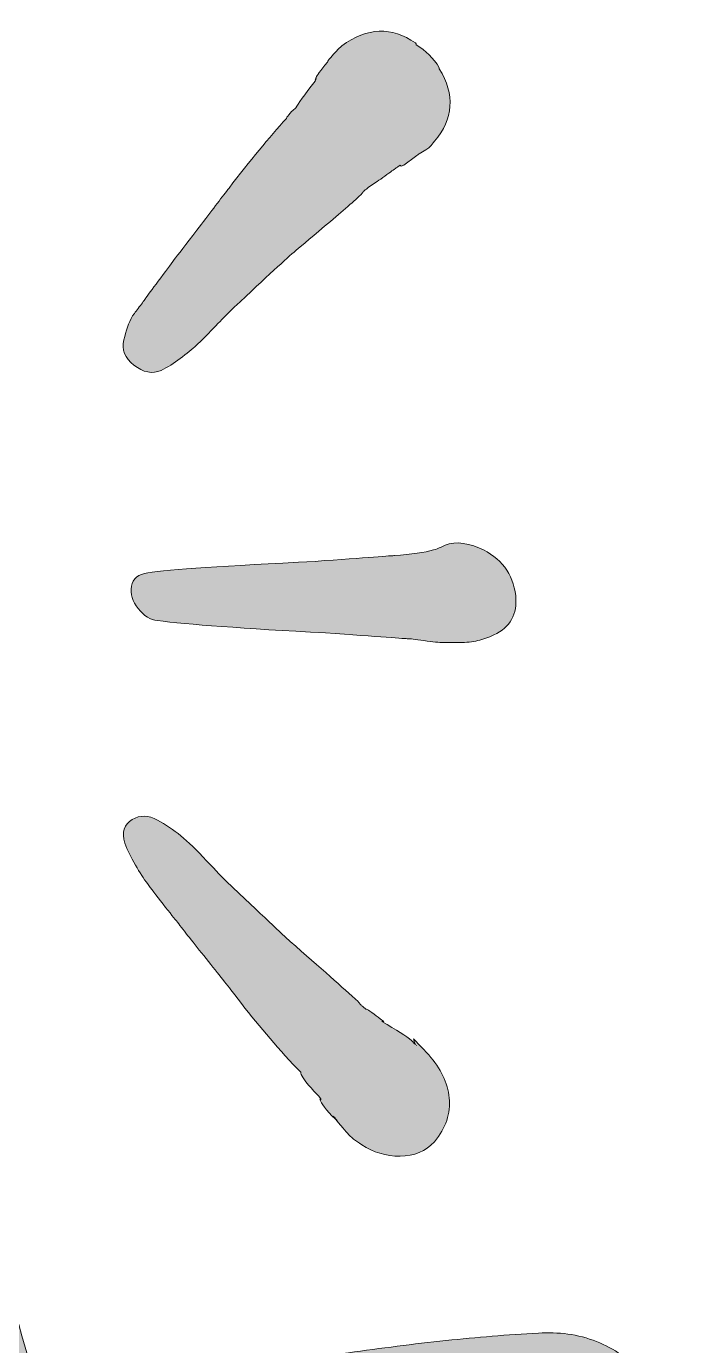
# Model space of a CAD drawing. Header units: inches. Extents: x 50 to 1030, y -910 to -170.
# Drawn here: x 842.4 to 1030.3, y -654.2 to -278.4 of the extents above; entities that cross this region are included whole.
import ezdxf

# ---------------------------------------------------------------- set-up
doc = ezdxf.new("R2010")
doc.units = ezdxf.units.IN
doc.header["$MEASUREMENT"] = 0
doc.layers.add('Layer 1', color=7, linetype='Continuous')

# ---------------------------------------------------------------- blocks, each defined once
blk = doc.blocks.new('block 3')
at = {"layer": 'Layer 1', "true_color": 0x2b568d}
h = blk.add_hatch(color=167, dxfattribs=at)
h.dxf.hatch_style = 2
edge = h.paths.add_edge_path()
edge.add_spline(control_points=[(873, -374.94), (875.63, -377.03), (878.21, -377.52), (880.75, -376.44), (882.56, -375.53), (884.38, -374.4), (886.19, -373.04), (888, -371.68), (889.55, -370.41), (890.82, -369.23), (892.08, -368.05), (893.67, -366.47), (895.58, -364.47), (897.48, -362.48), (898.88, -361.03), (899.79, -360.12), (909.4, -351.05), (915.66, -345.25), (918.56, -342.71), (919.83, -341.62), (922.73, -339.17), (927.26, -335.37), (931.79, -331.56), (935.24, -328.57), (937.6, -326.39), (937.78, -326.21), (937.96, -325.98), (938.14, -325.71), (938.32, -325.44), (938.55, -325.21), (938.82, -325.03), (939.09, -324.85), (939.32, -324.67), (939.5, -324.49), (939.68, -324.31), (940.22, -323.94), (941.13, -323.4), (941.13, -323.4), (940.59, -323.67), (940.59, -323.67), (941.49, -323.13), (942.77, -322.27), (944.4, -321.09), (946.03, -319.91), (947.12, -319.14), (947.66, -318.77), (948.21, -318.41), (948.57, -318.14), (948.75, -317.96), (948.75, -317.96), (949.02, -318.23), (949.02, -318.23), (949.02, -318.23), (949.84, -317.96), (949.84, -317.96), (949.84, -317.96), (953.1, -315.51), (953.1, -315.51), (953.65, -315.15), (954.01, -314.88), (954.19, -314.7), (954.19, -314.7), (956.09, -313.61), (956.09, -313.61), (956.82, -313.25), (957.63, -312.43), (958.54, -311.16), (963.98, -304.81), (964.43, -297.93), (959.9, -290.49), (959.9, -290.49), (959.9, -290.22), (959.9, -290.22), (958.27, -287.5), (956.09, -285.32), (953.37, -283.69), (953.37, -283.69), (953.37, -283.42), (953.37, -283.42), (953.37, -283.42), (953.1, -283.14), (953.1, -283.14), (946.39, -278.43), (939.41, -278.7), (932.16, -283.96), (931.97, -284.14), (931.61, -284.5), (931.07, -285.05), (930.53, -285.59), (929.98, -286.18), (929.44, -286.82), (928.89, -287.45), (928.53, -287.86), (928.35, -288.04), (928.17, -288.22), (928.08, -288.4), (928.08, -288.58), (926.08, -291.12), (924.99, -292.57), (924.82, -292.94), (924.99, -292.94), (924.9, -293.3), (924.54, -294.02), (921.46, -298.01), (919.65, -300.55), (919.1, -301.64), (919.1, -301.64), (918.83, -301.91), (918.83, -301.91), (918.46, -302.09), (918.01, -302.5), (917.47, -303.14), (916.93, -303.77), (916.56, -304.27), (916.38, -304.63), (911.49, -310.07), (906.05, -316.69), (900.06, -324.49), (898.25, -326.85), (895.62, -330.29), (892.18, -334.82), (888.73, -339.36), (886.28, -342.53), (884.83, -344.34), (883.92, -345.61), (882.52, -347.52), (880.62, -350.05), (878.71, -352.59), (877.31, -354.5), (876.4, -355.77), (876.03, -356.31), (875.4, -357.17), (874.5, -358.35), (873.59, -359.53), (872.95, -360.39), (872.59, -360.93), (871.5, -362.93), (870.69, -365.2), (870.14, -367.73), (869.42, -370.45), (870.37, -372.86), (873, -374.94)], knot_values=[0, 0, 0, 0, 1, 1, 1, 2, 2, 2, 3, 3, 3, 4, 4, 4, 5, 5, 5, 6, 6, 6, 7, 7, 7, 8, 8, 8, 9, 9, 9, 10, 10, 10, 11, 11, 11, 12, 12, 12, 13, 13, 13, 14, 14, 14, 15, 15, 15, 16, 16, 16, 17, 17, 17, 18, 18, 18, 19, 19, 19, 20, 20, 20, 21, 21, 21, 22, 22, 22, 23, 23, 23, 24, 24, 24, 25, 25, 25, 26, 26, 26, 27, 27, 27, 28, 28, 28, 29, 29, 29, 30, 30, 30, 31, 31, 31, 32, 32, 32, 33, 33, 33, 34, 34, 34, 35, 35, 35, 36, 36, 36, 37, 37, 37, 38, 38, 38, 39, 39, 39, 40, 40, 40, 41, 41, 41, 42, 42, 42, 43, 43, 43, 44, 44, 44, 45, 45, 45, 46, 46, 46, 47, 47, 47, 47], degree=3, periodic=1)
h = blk.add_hatch(color=167, dxfattribs=at)
h.dxf.hatch_style = 2
h.paths.add_polyline_path([(924.82, -293.21), (924.82, -292.94), (924.54, -293.75)])
h = blk.add_hatch(color=167, dxfattribs=at)
h.dxf.hatch_style = 2
edge = h.paths.add_edge_path()
edge.add_spline(control_points=[(981.66, -440.63), (980.93, -434.28), (977.49, -429.75), (971.33, -427.03), (966.97, -425.22), (963.34, -425.12), (960.45, -426.75), (959.72, -427.12), (958.99, -427.39), (958.27, -427.57), (955.73, -428.3), (952.01, -428.84), (947.12, -429.2), (946.75, -429.2), (939.23, -429.75), (924.54, -430.83), (898.98, -432.11), (883.11, -433.19), (876.94, -434.1), (874.23, -434.46), (872.68, -435.73), (872.32, -437.91), (871.95, -440.08), (872.59, -442.22), (874.23, -444.3), (875.86, -446.38), (877.67, -447.52), (879.66, -447.7), (888.19, -448.79), (904.14, -449.97), (927.53, -451.23), (942.77, -452.32), (950.56, -452.87), (950.93, -452.87), (951.47, -452.87), (953.01, -453.05), (955.55, -453.41), (958.09, -453.78), (959.9, -453.95), (960.99, -453.95), (962.08, -453.95), (963.61, -453.95), (965.61, -453.95), (967.6, -453.95), (969.38, -453.78), (970.92, -453.41), (972.45, -453.05), (973.95, -452.5), (975.41, -451.78), (980.12, -449.6), (982.2, -445.89), (981.66, -440.63)], knot_values=[0, 0, 0, 0, 1, 1, 1, 2, 2, 2, 3, 3, 3, 4, 4, 4, 5, 5, 5, 6, 6, 6, 7, 7, 7, 8, 8, 8, 9, 9, 9, 10, 10, 10, 11, 11, 11, 12, 12, 12, 13, 13, 13, 14, 14, 14, 15, 15, 15, 16, 16, 16, 17, 17, 17, 17], degree=3, periodic=1)
h = blk.add_hatch(color=167, dxfattribs=at)
h.dxf.hatch_style = 2
edge = h.paths.add_edge_path()
edge.add_spline(control_points=[(956.91, -571.45), (956.91, -571.45), (952.56, -566.83), (952.56, -566.83), (952.56, -566.83), (952.83, -567.92), (952.83, -567.92), (952.96, -568.18), (953.06, -568.36), (953.14, -568.5), (952.91, -568.27), (952.54, -567.9), (952.01, -567.37), (950.56, -566.11), (947.75, -564.29), (943.58, -561.93), (943.58, -561.93), (944.13, -561.93), (944.13, -561.93), (944.13, -561.93), (943.04, -561.12), (943.04, -561.12), (942.31, -560.57), (941.54, -559.99), (940.73, -559.35), (939.91, -558.72), (939.41, -558.4), (939.23, -558.4), (939.23, -558.4), (938.96, -558.4), (938.96, -558.4), (938.96, -558.4), (938.69, -558.13), (938.69, -558.13), (938.5, -557.95), (938.28, -557.76), (938.01, -557.58), (937.73, -557.4), (937.5, -557.17), (937.33, -556.9), (937.14, -556.63), (936.96, -556.4), (936.78, -556.22), (932.61, -552.41), (926.17, -546.7), (917.47, -539.09), (915.47, -537.28), (909.4, -531.56), (899.25, -521.95), (898.34, -521.05), (896.48, -519.1), (893.67, -516.1), (890.86, -513.11), (888.41, -510.76), (886.33, -509.03), (884.24, -507.31), (882.02, -505.81), (879.66, -504.54), (877.12, -503.09), (874.72, -503.05), (872.46, -504.41), (870.19, -505.77), (869.51, -507.99), (870.42, -511.07), (871.14, -513.07), (872.14, -515.15), (873.41, -517.33), (874.68, -519.5), (875.81, -521.27), (876.81, -522.63), (877.8, -523.99), (879.3, -525.94), (881.3, -528.48), (883.29, -531.02), (884.65, -532.74), (885.38, -533.65), (887.19, -536.01), (889.91, -539.45), (893.54, -543.98), (897.16, -548.52), (899.88, -551.96), (901.69, -554.32), (906.77, -561.03), (912.3, -567.65), (918.29, -574.17), (918.29, -574.17), (920.19, -576.08), (920.19, -576.08), (920.19, -576.08), (920.46, -576.35), (920.46, -576.35), (920.46, -576.35), (920.46, -576.62), (920.46, -576.62), (920.64, -577.16), (921.01, -577.8), (921.55, -578.53), (922.09, -579.25), (922.59, -579.88), (923.05, -580.43), (923.5, -580.97), (924.04, -581.56), (924.68, -582.2), (925.31, -582.83), (925.81, -583.42), (926.17, -583.96), (926.17, -583.96), (926.17, -584.24), (926.17, -584.24), (926.17, -584.24), (925.9, -583.96), (925.9, -583.96), (926.26, -585.24), (927.71, -587.14), (930.26, -589.68), (930.26, -589.68), (930.93, -590.36), (930.93, -590.36), (931.21, -590.72), (931.52, -591.13), (931.89, -591.58), (932.61, -592.49), (933.25, -593.21), (933.79, -593.76), (934.7, -594.84), (936.06, -595.93), (937.87, -597.02), (941.13, -599.2), (944.76, -600.28), (948.75, -600.28), (952.73, -600.28), (956, -598.92), (958.54, -596.2), (961.8, -592.22), (963.21, -588.04), (962.76, -583.69), (962.3, -579.34), (960.35, -575.26), (956.91, -571.45)], knot_values=[0, 0, 0, 0, 1, 1, 1, 2, 2, 2, 3, 3, 3, 4, 4, 4, 5, 5, 5, 6, 6, 6, 7, 7, 7, 8, 8, 8, 9, 9, 9, 10, 10, 10, 11, 11, 11, 12, 12, 12, 13, 13, 13, 14, 14, 14, 15, 15, 15, 16, 16, 16, 17, 17, 17, 18, 18, 18, 19, 19, 19, 20, 20, 20, 21, 21, 21, 22, 22, 22, 23, 23, 23, 24, 24, 24, 25, 25, 25, 26, 26, 26, 27, 27, 27, 28, 28, 28, 29, 29, 29, 30, 30, 30, 31, 31, 31, 32, 32, 32, 33, 33, 33, 34, 34, 34, 35, 35, 35, 36, 36, 36, 37, 37, 37, 38, 38, 38, 39, 39, 39, 40, 40, 40, 41, 41, 41, 42, 42, 42, 43, 43, 43, 44, 44, 44, 45, 45, 45, 46, 46, 46, 46], degree=3, periodic=1)
edge = h.paths.add_edge_path()
edge.add_spline(control_points=[(929.71, -588.86), (929.71, -588.86), (929.98, -589.13), (929.98, -589.13), (929.98, -589.13), (930.26, -589.4), (930.26, -589.4), (930.4, -589.62), (930.6, -589.89), (930.8, -590.17), (930.8, -590.17), (929.71, -588.86), (929.71, -588.86)], knot_values=[0, 0, 0, 0, 1, 1, 1, 2, 2, 2, 3, 3, 3, 4, 4, 4, 4], degree=3, periodic=1)
edge = h.paths.add_edge_path()
edge.add_spline(control_points=[(953.37, -568.73), (953.37, -568.73), (953.37, -568.73), (953.37, -568.73), (953.42, -568.78), (953.42, -568.78), (953.37, -568.73)], knot_values=[0, 0, 0, 0, 1, 1, 1, 2, 2, 2, 2], degree=3, periodic=1)
at = {"layer": 'Layer 1', "lineweight": 0}
blk.add_lwpolyline([(924.82, -293.21), (924.82, -292.94), (924.54, -293.75), (924.82, -293.21)], dxfattribs=at)
for points, knots in [([(873, -374.94), (875.63, -377.03), (878.21, -377.52), (880.75, -376.44), (882.56, -375.53), (884.38, -374.4), (886.19, -373.04), (888, -371.68), (889.55, -370.41), (890.82, -369.23), (892.08, -368.05), (893.67, -366.47), (895.58, -364.47), (897.48, -362.48), (898.88, -361.03), (899.79, -360.12), (909.4, -351.05), (915.66, -345.25), (918.56, -342.71), (919.83, -341.62), (922.73, -339.17), (927.26, -335.37), (931.79, -331.56), (935.24, -328.57), (937.6, -326.39), (937.78, -326.21), (937.96, -325.98), (938.14, -325.71), (938.32, -325.44), (938.55, -325.21), (938.82, -325.03), (939.09, -324.85), (939.32, -324.67), (939.5, -324.49), (939.68, -324.31), (940.22, -323.94), (941.13, -323.4), (941.13, -323.4), (940.59, -323.67), (940.59, -323.67), (941.49, -323.13), (942.77, -322.27), (944.4, -321.09), (946.03, -319.91), (947.12, -319.14), (947.66, -318.77), (948.21, -318.41), (948.57, -318.14), (948.75, -317.96), (948.75, -317.96), (949.02, -318.23), (949.02, -318.23), (949.02, -318.23), (949.84, -317.96), (949.84, -317.96), (949.84, -317.96), (953.1, -315.51), (953.1, -315.51), (953.65, -315.15), (954.01, -314.88), (954.19, -314.7), (954.19, -314.7), (956.09, -313.61), (956.09, -313.61), (956.82, -313.25), (957.63, -312.43), (958.54, -311.16), (963.98, -304.81), (964.43, -297.93), (959.9, -290.49), (959.9, -290.49), (959.9, -290.22), (959.9, -290.22), (958.27, -287.5), (956.09, -285.32), (953.37, -283.69), (953.37, -283.69), (953.37, -283.42), (953.37, -283.42), (953.37, -283.42), (953.1, -283.14), (953.1, -283.14), (946.39, -278.43), (939.41, -278.7), (932.16, -283.96), (931.97, -284.14), (931.61, -284.5), (931.07, -285.05), (930.53, -285.59), (929.98, -286.18), (929.44, -286.82), (928.89, -287.45), (928.53, -287.86), (928.35, -288.04), (928.17, -288.22), (928.08, -288.4), (928.08, -288.58), (926.08, -291.12), (924.99, -292.57), (924.82, -292.94), (924.99, -292.94), (924.9, -293.3), (924.54, -294.02), (921.46, -298.01), (919.65, -300.55), (919.1, -301.64), (919.1, -301.64), (918.83, -301.91), (918.83, -301.91), (918.46, -302.09), (918.01, -302.5), (917.47, -303.14), (916.93, -303.77), (916.56, -304.27), (916.38, -304.63), (911.49, -310.07), (906.05, -316.69), (900.06, -324.49), (898.25, -326.85), (895.62, -330.29), (892.18, -334.82), (888.73, -339.36), (886.28, -342.53), (884.83, -344.34), (883.92, -345.61), (882.52, -347.52), (880.62, -350.05), (878.71, -352.59), (877.31, -354.5), (876.4, -355.77), (876.03, -356.31), (875.4, -357.17), (874.5, -358.35), (873.59, -359.53), (872.95, -360.39), (872.59, -360.93), (871.5, -362.93), (870.69, -365.2), (870.14, -367.73), (869.42, -370.45), (870.37, -372.86), (873, -374.94)], [0, 0, 0, 0, 1, 1, 1, 2, 2, 2, 3, 3, 3, 4, 4, 4, 5, 5, 5, 6, 6, 6, 7, 7, 7, 8, 8, 8, 9, 9, 9, 10, 10, 10, 11, 11, 11, 12, 12, 12, 13, 13, 13, 14, 14, 14, 15, 15, 15, 16, 16, 16, 17, 17, 17, 18, 18, 18, 19, 19, 19, 20, 20, 20, 21, 21, 21, 22, 22, 22, 23, 23, 23, 24, 24, 24, 25, 25, 25, 26, 26, 26, 27, 27, 27, 28, 28, 28, 29, 29, 29, 30, 30, 30, 31, 31, 31, 32, 32, 32, 33, 33, 33, 34, 34, 34, 35, 35, 35, 36, 36, 36, 37, 37, 37, 38, 38, 38, 39, 39, 39, 40, 40, 40, 41, 41, 41, 42, 42, 42, 43, 43, 43, 44, 44, 44, 45, 45, 45, 46, 46, 46, 47, 47, 47, 47]), ([(981.66, -440.63), (980.93, -434.28), (977.49, -429.75), (971.33, -427.03), (966.97, -425.22), (963.34, -425.12), (960.45, -426.75), (959.72, -427.12), (958.99, -427.39), (958.27, -427.57), (955.73, -428.3), (952.01, -428.84), (947.12, -429.2), (946.75, -429.2), (939.23, -429.75), (924.54, -430.83), (898.98, -432.11), (883.11, -433.19), (876.94, -434.1), (874.23, -434.46), (872.68, -435.73), (872.32, -437.91), (871.95, -440.08), (872.59, -442.22), (874.23, -444.3), (875.86, -446.38), (877.67, -447.52), (879.66, -447.7), (888.19, -448.79), (904.14, -449.97), (927.53, -451.23), (942.77, -452.32), (950.56, -452.87), (950.93, -452.87), (951.47, -452.87), (953.01, -453.05), (955.55, -453.41), (958.09, -453.78), (959.9, -453.95), (960.99, -453.95), (962.08, -453.95), (963.61, -453.95), (965.61, -453.95), (967.6, -453.95), (969.38, -453.78), (970.92, -453.41), (972.45, -453.05), (973.95, -452.5), (975.41, -451.78), (980.12, -449.6), (982.2, -445.89), (981.66, -440.63)], [0, 0, 0, 0, 1, 1, 1, 2, 2, 2, 3, 3, 3, 4, 4, 4, 5, 5, 5, 6, 6, 6, 7, 7, 7, 8, 8, 8, 9, 9, 9, 10, 10, 10, 11, 11, 11, 12, 12, 12, 13, 13, 13, 14, 14, 14, 15, 15, 15, 16, 16, 16, 17, 17, 17, 17]), ([(956.91, -571.45), (956.91, -571.45), (952.56, -566.83), (952.56, -566.83), (952.56, -566.83), (952.83, -567.92), (952.83, -567.92), (952.96, -568.18), (953.06, -568.36), (953.14, -568.5), (952.91, -568.27), (952.54, -567.9), (952.01, -567.37), (950.56, -566.11), (947.75, -564.29), (943.58, -561.93), (943.58, -561.93), (944.13, -561.93), (944.13, -561.93), (944.13, -561.93), (943.04, -561.12), (943.04, -561.12), (942.31, -560.57), (941.54, -559.99), (940.73, -559.35), (939.91, -558.72), (939.41, -558.4), (939.23, -558.4), (939.23, -558.4), (938.96, -558.4), (938.96, -558.4), (938.96, -558.4), (938.69, -558.13), (938.69, -558.13), (938.5, -557.95), (938.28, -557.76), (938.01, -557.58), (937.73, -557.4), (937.5, -557.17), (937.33, -556.9), (937.14, -556.63), (936.96, -556.4), (936.78, -556.22), (932.61, -552.41), (926.17, -546.7), (917.47, -539.09), (915.47, -537.28), (909.4, -531.56), (899.25, -521.95), (898.34, -521.05), (896.48, -519.1), (893.67, -516.1), (890.86, -513.11), (888.41, -510.76), (886.33, -509.03), (884.24, -507.31), (882.02, -505.81), (879.66, -504.54), (877.12, -503.09), (874.72, -503.05), (872.46, -504.41), (870.19, -505.77), (869.51, -507.99), (870.42, -511.07), (871.14, -513.07), (872.14, -515.15), (873.41, -517.33), (874.68, -519.5), (875.81, -521.27), (876.81, -522.63), (877.8, -523.99), (879.3, -525.94), (881.3, -528.48), (883.29, -531.02), (884.65, -532.74), (885.38, -533.65), (887.19, -536.01), (889.91, -539.45), (893.54, -543.98), (897.16, -548.52), (899.88, -551.96), (901.69, -554.32), (906.77, -561.03), (912.3, -567.65), (918.29, -574.17), (918.29, -574.17), (920.19, -576.08), (920.19, -576.08), (920.19, -576.08), (920.46, -576.35), (920.46, -576.35), (920.46, -576.35), (920.46, -576.62), (920.46, -576.62), (920.64, -577.16), (921.01, -577.8), (921.55, -578.53), (922.09, -579.25), (922.59, -579.88), (923.05, -580.43), (923.5, -580.97), (924.04, -581.56), (924.68, -582.2), (925.31, -582.83), (925.81, -583.42), (926.17, -583.96), (926.17, -583.96), (926.17, -584.24), (926.17, -584.24), (926.17, -584.24), (925.9, -583.96), (925.9, -583.96), (926.26, -585.24), (927.71, -587.14), (930.26, -589.68), (930.26, -589.68), (930.93, -590.36), (930.93, -590.36), (931.21, -590.72), (931.52, -591.13), (931.89, -591.58), (932.61, -592.49), (933.25, -593.21), (933.79, -593.76), (934.7, -594.84), (936.06, -595.93), (937.87, -597.02), (941.13, -599.2), (944.76, -600.28), (948.75, -600.28), (952.73, -600.28), (956, -598.92), (958.54, -596.2), (961.8, -592.22), (963.21, -588.04), (962.76, -583.69), (962.3, -579.34), (960.35, -575.26), (956.91, -571.45)], [0, 0, 0, 0, 1, 1, 1, 2, 2, 2, 3, 3, 3, 4, 4, 4, 5, 5, 5, 6, 6, 6, 7, 7, 7, 8, 8, 8, 9, 9, 9, 10, 10, 10, 11, 11, 11, 12, 12, 12, 13, 13, 13, 14, 14, 14, 15, 15, 15, 16, 16, 16, 17, 17, 17, 18, 18, 18, 19, 19, 19, 20, 20, 20, 21, 21, 21, 22, 22, 22, 23, 23, 23, 24, 24, 24, 25, 25, 25, 26, 26, 26, 27, 27, 27, 28, 28, 28, 29, 29, 29, 30, 30, 30, 31, 31, 31, 32, 32, 32, 33, 33, 33, 34, 34, 34, 35, 35, 35, 36, 36, 36, 37, 37, 37, 38, 38, 38, 39, 39, 39, 40, 40, 40, 41, 41, 41, 42, 42, 42, 43, 43, 43, 44, 44, 44, 45, 45, 45, 46, 46, 46, 46]), ([(953.37, -568.73), (953.37, -568.73), (953.37, -568.73), (953.37, -568.73), (953.42, -568.78), (953.42, -568.78), (953.37, -568.73)], [0, 0, 0, 0, 1, 1, 1, 2, 2, 2, 2]), ([(929.71, -588.86), (929.71, -588.86), (929.98, -589.13), (929.98, -589.13), (929.98, -589.13), (930.26, -589.4), (930.26, -589.4), (930.4, -589.62), (930.6, -589.89), (930.8, -590.17), (930.8, -590.17), (929.71, -588.86), (929.71, -588.86)], [0, 0, 0, 0, 1, 1, 1, 2, 2, 2, 3, 3, 3, 4, 4, 4, 4])]:
    blk.add_open_spline(points, degree=3, knots=knots, dxfattribs=at)
blk = doc.blocks.new('block 4')
at = {"layer": 'Layer 1', "true_color": 0xd21b30}
h = blk.add_hatch(color=242, dxfattribs=at)
h.dxf.hatch_style = 2
edge = h.paths.add_edge_path()
edge.add_spline(control_points=[(967.34, -772.47), (967.69, -772.76), (967.9, -773.01), (968.17, -773.15), (976.74, -777.31), (983.25, -783.8), (988.19, -791.76), (991.59, -797.24), (994.51, -803.04), (997.25, -808.88), (1001.71, -818.39), (1005.83, -828.05), (1010.11, -837.63), (1011.99, -841.82), (1014.42, -845.67), (1017.36, -849.19), (1018.31, -850.33), (1019.21, -851.51), (1020.1, -852.7), (1022.73, -856.22), (1024.99, -859.91), (1025.36, -864.51), (1028.29, -865.22), (1030.21, -866.84), (1030.26, -869.97), (1030.31, -873.22), (1028.02, -874.42), (1025.43, -875.51), (1015.15, -879.82), (1004.4, -882.21), (993.34, -882.94), (982.76, -883.64), (972.14, -884.11), (961.54, -884.14), (942.01, -884.2), (922.87, -886.84), (903.93, -891.51), (891.69, -894.53), (879.39, -897.4), (867.01, -899.77), (859.86, -901.15), (852.49, -901.42), (845.22, -902.18), (844.48, -902.25), (843.67, -902.03), (843.01, -902.28), (839.68, -903.51), (837, -902.06), (834.39, -900.33), (830.63, -897.82), (827.67, -894.5), (825, -890.9), (820.39, -884.71), (817.67, -879.47), (813.97, -869.72), (812.17, -870.27), (810.36, -870.83), (808.55, -871.38), (778.99, -880.31), (749, -887.57), (718.63, -893.12), (693.81, -897.66), (668.88, -901.56), (643.99, -905.74), (642.84, -905.93), (641.68, -906.06), (640.52, -906.2), (638.23, -906.46), (636.91, -905.78), (636.44, -904.11), (635.99, -902.5), (636.87, -901.17), (639.1, -900.47), (644.36, -898.83), (649.65, -897.3), (654.92, -895.68), (694.85, -883.41), (734.85, -871.37), (774.67, -858.76), (806.61, -848.65), (838.2, -837.48), (869.35, -825.09), (875.54, -822.62), (882.02, -820.88), (888.36, -818.8), (888.85, -818.64), (889.35, -818.49), (890.15, -818.24), (889.48, -816.77), (888.94, -815.41), (888.26, -814.13), (879.48, -797.42), (870.61, -780.75), (861.89, -764.01), (841.82, -725.46), (826.48, -685.12), (816.13, -642.91), (815.75, -641.39), (815.37, -639.87), (814.93, -638.09), (813.08, -638.79), (811.47, -639.3), (809.95, -639.99), (803.95, -642.69), (798.02, -645.52), (792, -648.16), (788.89, -649.52), (785.44, -650.21), (782.55, -651.89), (779.77, -653.52), (777.58, -656.14), (774.99, -658.13), (767.18, -664.15), (758.32, -668.24), (749.12, -671.61), (728.7, -679.09), (707.91, -685.39), (686.82, -690.73), (681.09, -692.19), (675.58, -694.52), (669.95, -696.36), (651.26, -702.5), (632.05, -706.42), (612.67, -709.54), (611.16, -709.79), (610.24, -709.34), (609.47, -708.15), (608.09, -706.02), (607.55, -703.71), (607.88, -701.18), (608.46, -696.62), (610.52, -692.68), (613.2, -689.09), (613.86, -688.21), (615.28, -687.72), (616.44, -687.42), (637.07, -682.1), (657.75, -676.97), (678.35, -671.53), (695.88, -666.9), (713.28, -661.75), (730.14, -655.02), (737.63, -652.03), (744.9, -648.61), (751.93, -644.6), (758.83, -640.67), (766.1, -637.38), (773.17, -633.75), (779.48, -630.5), (785.79, -627.23), (792.03, -623.83), (798.47, -620.34), (804.81, -616.63), (811.91, -614.64), (815.77, -613.56), (819.76, -612.71), (823.74, -612.37), (829.5, -611.87), (834.32, -615.93), (835.06, -621.67), (837.39, -639.65), (842.1, -657), (848.26, -674), (848.61, -674.97), (849.02, -675.92), (849.48, -677.04), (850.16, -676.75), (850.64, -676.59), (851.08, -676.35), (864.44, -669.03), (878.83, -664.65), (893.74, -662.1), (907.11, -659.81), (920.59, -658.12), (934.03, -656.28), (943.27, -655.01), (952.53, -653.77), (961.81, -652.79), (970.56, -651.87), (979.34, -651.16), (988.13, -650.66), (993.77, -650.34), (999.4, -650.98), (1004.7, -653.1), (1007.14, -654.08), (1009.55, -655.31), (1011.67, -656.85), (1015.02, -659.27), (1014.97, -663.49), (1011.73, -666.05), (1010.49, -667.02), (1009.09, -667.88), (1007.64, -668.48), (1005.94, -669.19), (1004.98, -670.37), (1004.16, -671.94), (1002.39, -675.32), (1000.53, -678.67), (998.56, -681.94), (991.97, -692.89), (988.37, -704.96), (985.18, -717.2), (981.42, -731.67), (977.62, -746.13), (972.34, -760.14), (970.78, -764.29), (969.02, -768.36), (967.34, -772.47)], knot_values=[0, 0, 0, 0, 1, 1, 1, 2, 2, 2, 3, 3, 3, 4, 4, 4, 5, 5, 5, 6, 6, 6, 7, 7, 7, 8, 8, 8, 9, 9, 9, 10, 10, 10, 11, 11, 11, 12, 12, 12, 13, 13, 13, 14, 14, 14, 15, 15, 15, 16, 16, 16, 17, 17, 17, 18, 18, 18, 19, 19, 19, 20, 20, 20, 21, 21, 21, 22, 22, 22, 23, 23, 23, 24, 24, 24, 25, 25, 25, 26, 26, 26, 27, 27, 27, 28, 28, 28, 29, 29, 29, 30, 30, 30, 31, 31, 31, 32, 32, 32, 33, 33, 33, 34, 34, 34, 35, 35, 35, 36, 36, 36, 37, 37, 37, 38, 38, 38, 39, 39, 39, 40, 40, 40, 41, 41, 41, 42, 42, 42, 43, 43, 43, 44, 44, 44, 45, 45, 45, 46, 46, 46, 47, 47, 47, 48, 48, 48, 49, 49, 49, 50, 50, 50, 51, 51, 51, 52, 52, 52, 53, 53, 53, 54, 54, 54, 55, 55, 55, 56, 56, 56, 57, 57, 57, 58, 58, 58, 59, 59, 59, 60, 60, 60, 61, 61, 61, 62, 62, 62, 63, 63, 63, 64, 64, 64, 65, 65, 65, 66, 66, 66, 67, 67, 67, 68, 68, 68, 69, 69, 69, 69], degree=3, periodic=1)
edge = h.paths.add_edge_path()
edge.add_spline(control_points=[(961.08, -796.13), (960.34, -795.55), (960.04, -795.26), (959.69, -795.05), (956.59, -793.26), (953.26, -792.4), (949.67, -792.35), (940.37, -792.2), (934.97, -781.48), (940.27, -774.09), (942.24, -771.34), (943.75, -768.27), (945.43, -765.32), (945.87, -764.53), (946.15, -763.65), (946.66, -762.46), (944.12, -762.6), (942.02, -762.74), (939.92, -762.81), (938.54, -762.86), (937.16, -762.88), (935.79, -762.8), (933.47, -762.66), (932.45, -761.88), (932.33, -760.33), (932.22, -758.86), (932.98, -758.11), (935.17, -757.54), (935.48, -757.45), (935.8, -757.41), (936.1, -757.33), (940.42, -756.24), (944.74, -755.17), (949.04, -754.01), (949.89, -753.77), (951.03, -753.32), (951.35, -752.65), (952.76, -749.62), (953.92, -746.47), (955.33, -742.98), (953.75, -743.07), (952.69, -743.02), (951.67, -743.21), (947.29, -744.02), (942.92, -744.82), (938.57, -745.76), (934.01, -746.75), (929.5, -747.94), (924.95, -748.97), (923.11, -749.4), (921.97, -748.85), (921.54, -747.56), (921.05, -746.1), (921.69, -744.88), (923.42, -744.05), (924, -743.78), (924.61, -743.59), (925.2, -743.35), (935.85, -739.13), (946.56, -735.09), (957.8, -732.63), (958.44, -732.49), (959.32, -732.02), (959.53, -731.49), (960.82, -728.26), (961.94, -724.97), (963.24, -721.39), (962.2, -721.39), (961.59, -721.34), (960.98, -721.39), (947.46, -722.59), (933.93, -723.79), (920.41, -724.99), (919.67, -725.06), (918.93, -725.11), (918.19, -725.13), (916.96, -725.16), (916.12, -724.55), (915.89, -723.36), (915.65, -722.09), (916.39, -721.38), (917.59, -721.11), (918.42, -720.93), (919.24, -720.72), (920.07, -720.56), (935.59, -717.61), (951.03, -714.28), (966.26, -710.08), (966.92, -709.9), (967.81, -709.55), (968.04, -709.03), (969.61, -705.6), (971.03, -702.1), (972.63, -698.3), (971.59, -698.38), (970.96, -698.36), (970.37, -698.49), (959.88, -700.81), (949.19, -701.65), (938.55, -702.82), (928.96, -703.86), (919.4, -705.2), (909.83, -706.4), (909.09, -706.5), (908.29, -706.78), (907.64, -706.58), (906.93, -706.36), (906.12, -705.81), (905.79, -705.18), (905.29, -704.23), (905.78, -703.31), (906.71, -702.77), (907.17, -702.5), (907.68, -702.32), (908.18, -702.17), (921.19, -698.32), (934.16, -694.32), (947.23, -690.68), (956.74, -688.04), (966.46, -686.31), (976.29, -685.27), (977.39, -685.15), (978.92, -684.97), (979.43, -684.25), (981.77, -680.89), (983.81, -677.33), (986.25, -673.37), (980.99, -673.69), (976.15, -673.88), (971.34, -674.3), (950.94, -676.08), (930.56, -678.01), (910.16, -679.72), (892.29, -681.21), (874.46, -683.04), (856.8, -686.21), (855.68, -686.41), (854.57, -686.7), (853.28, -686.99), (853.76, -688.23), (854.12, -689.22), (854.52, -690.19), (864.59, -714.64), (875.82, -738.52), (889.28, -761.32), (895.16, -771.27), (900.78, -781.4), (905.14, -792.13), (907.89, -798.9), (910.12, -805.87), (912.43, -812.81), (913.72, -816.71), (912.97, -820.34), (910.22, -823.51), (909.68, -824.14), (909.14, -824.85), (908.86, -825.62), (906.74, -831.4), (903.34, -836.41), (899.29, -840.92), (890, -851.3), (882.11, -862.77), (873.47, -873.65), (873.07, -874.16), (872.8, -874.77), (872.27, -875.7), (873.67, -875.47), (874.61, -875.36), (875.52, -875.15), (881.21, -873.85), (886.89, -872.55), (892.56, -871.2), (908.36, -867.46), (924.14, -863.82), (940.45, -862.96), (958.68, -862), (976.9, -860.82), (995.17, -861.35), (996.07, -861.37), (996.98, -861.35), (997.91, -861.35), (994.83, -856.77), (991.88, -852.41), (988.99, -848.02), (988.28, -846.94), (987.28, -846.82), (986.22, -846.92), (984.21, -847.11), (982.17, -847.23), (980.23, -847.71), (975.91, -848.78), (971.65, -850.07), (967.36, -851.24), (965.06, -851.87), (963.31, -851.05), (962.4, -849.01), (961.45, -846.86), (962.03, -844.64), (963.9, -843.41), (964.43, -843.06), (965.01, -842.79), (965.59, -842.52), (971.24, -839.89), (976.9, -837.27), (982.88, -834.49), (981.92, -831.9), (980.86, -829.07), (979.74, -826.05), (977.45, -826.37), (975.37, -826.7), (973.28, -826.94), (965.59, -827.8), (957.89, -828.62), (950.19, -829.48), (948.4, -829.68), (946.63, -830.05), (944.83, -830.2), (942.87, -830.36), (941.77, -829.63), (941.38, -828.15), (940.97, -826.56), (941.77, -825.4), (943.8, -824.65), (943.9, -824.61), (944, -824.58), (944.1, -824.55), (953.99, -821.71), (963.85, -818.78), (974.08, -817.36), (974.65, -817.28), (975.19, -817.01), (976.11, -816.72), (974.47, -813.49), (972.97, -810.52), (971.43, -807.47), (963.79, -808.37), (956.54, -809.33), (949.26, -810.04), (944.31, -810.52), (939.33, -810.76), (934.35, -810.89), (932.05, -810.95), (930.62, -809.39), (930.56, -807.42), (930.5, -805.7), (931.51, -804.81), (933.8, -804.15), (942.75, -801.55), (951.69, -798.9), (961.08, -796.13)], knot_values=[0, 0, 0, 0, 1, 1, 1, 2, 2, 2, 3, 3, 3, 4, 4, 4, 5, 5, 5, 6, 6, 6, 7, 7, 7, 8, 8, 8, 9, 9, 9, 10, 10, 10, 11, 11, 11, 12, 12, 12, 13, 13, 13, 14, 14, 14, 15, 15, 15, 16, 16, 16, 17, 17, 17, 18, 18, 18, 19, 19, 19, 20, 20, 20, 21, 21, 21, 22, 22, 22, 23, 23, 23, 24, 24, 24, 25, 25, 25, 26, 26, 26, 27, 27, 27, 28, 28, 28, 29, 29, 29, 30, 30, 30, 31, 31, 31, 32, 32, 32, 33, 33, 33, 34, 34, 34, 35, 35, 35, 36, 36, 36, 37, 37, 37, 38, 38, 38, 39, 39, 39, 40, 40, 40, 41, 41, 41, 42, 42, 42, 43, 43, 43, 44, 44, 44, 45, 45, 45, 46, 46, 46, 47, 47, 47, 48, 48, 48, 49, 49, 49, 50, 50, 50, 51, 51, 51, 52, 52, 52, 53, 53, 53, 54, 54, 54, 55, 55, 55, 56, 56, 56, 57, 57, 57, 58, 58, 58, 59, 59, 59, 60, 60, 60, 61, 61, 61, 62, 62, 62, 63, 63, 63, 64, 64, 64, 65, 65, 65, 66, 66, 66, 67, 67, 67, 68, 68, 68, 69, 69, 69, 70, 70, 70, 71, 71, 71, 72, 72, 72, 73, 73, 73, 74, 74, 74, 75, 75, 75, 76, 76, 76, 77, 77, 77, 78, 78, 78, 79, 79, 79, 80, 80, 80, 81, 81, 81, 82, 82, 82, 83, 83, 83, 83], degree=3, periodic=1)
at = {"layer": 'Layer 1', "lineweight": 0}
blk.add_open_spline([(967.34, -772.47), (967.69, -772.76), (967.9, -773.01), (968.17, -773.15), (976.74, -777.31), (983.25, -783.8), (988.19, -791.76), (991.59, -797.24), (994.51, -803.04), (997.25, -808.88), (1001.71, -818.39), (1005.83, -828.05), (1010.11, -837.63), (1011.99, -841.82), (1014.42, -845.67), (1017.36, -849.19), (1018.31, -850.33), (1019.21, -851.51), (1020.1, -852.7), (1022.73, -856.22), (1024.99, -859.91), (1025.36, -864.51), (1028.29, -865.22), (1030.21, -866.84), (1030.26, -869.97), (1030.31, -873.22), (1028.02, -874.42), (1025.43, -875.51), (1015.15, -879.82), (1004.4, -882.21), (993.34, -882.94), (982.76, -883.64), (972.14, -884.11), (961.54, -884.14), (942.01, -884.2), (922.87, -886.84), (903.93, -891.51), (891.69, -894.53), (879.39, -897.4), (867.01, -899.77), (859.86, -901.15), (852.49, -901.42), (845.22, -902.18), (844.48, -902.25), (843.67, -902.03), (843.01, -902.28), (839.68, -903.51), (837, -902.06), (834.39, -900.33), (830.63, -897.82), (827.67, -894.5), (825, -890.9), (820.39, -884.71), (817.67, -879.47), (813.97, -869.72), (812.17, -870.27), (810.36, -870.83), (808.55, -871.38), (778.99, -880.31), (749, -887.57), (718.63, -893.12), (693.81, -897.66), (668.88, -901.56), (643.99, -905.74), (642.84, -905.93), (641.68, -906.06), (640.52, -906.2), (638.23, -906.46), (636.91, -905.78), (636.44, -904.11), (635.99, -902.5), (636.87, -901.17), (639.1, -900.47), (644.36, -898.83), (649.65, -897.3), (654.92, -895.68), (694.85, -883.41), (734.85, -871.37), (774.67, -858.76), (806.61, -848.65), (838.2, -837.48), (869.35, -825.09), (875.54, -822.62), (882.02, -820.88), (888.36, -818.8), (888.85, -818.64), (889.35, -818.49), (890.15, -818.24), (889.48, -816.77), (888.94, -815.41), (888.26, -814.13), (879.48, -797.42), (870.61, -780.75), (861.89, -764.01), (841.82, -725.46), (826.48, -685.12), (816.13, -642.91), (815.75, -641.39), (815.37, -639.87), (814.93, -638.09), (813.08, -638.79), (811.47, -639.3), (809.95, -639.99), (803.95, -642.69), (798.02, -645.52), (792, -648.16), (788.89, -649.52), (785.44, -650.21), (782.55, -651.89), (779.77, -653.52), (777.58, -656.14), (774.99, -658.13), (767.18, -664.15), (758.32, -668.24), (749.12, -671.61), (728.7, -679.09), (707.91, -685.39), (686.82, -690.73), (681.09, -692.19), (675.58, -694.52), (669.95, -696.36), (651.26, -702.5), (632.05, -706.42), (612.67, -709.54), (611.16, -709.79), (610.24, -709.34), (609.47, -708.15), (608.09, -706.02), (607.55, -703.71), (607.88, -701.18), (608.46, -696.62), (610.52, -692.68), (613.2, -689.09), (613.86, -688.21), (615.28, -687.72), (616.44, -687.42), (637.07, -682.1), (657.75, -676.97), (678.35, -671.53), (695.88, -666.9), (713.28, -661.75), (730.14, -655.02), (737.63, -652.03), (744.9, -648.61), (751.93, -644.6), (758.83, -640.67), (766.1, -637.38), (773.17, -633.75), (779.48, -630.5), (785.79, -627.23), (792.03, -623.83), (798.47, -620.34), (804.81, -616.63), (811.91, -614.64), (815.77, -613.56), (819.76, -612.71), (823.74, -612.37), (829.5, -611.87), (834.32, -615.93), (835.06, -621.67), (837.39, -639.65), (842.1, -657), (848.26, -674), (848.61, -674.97), (849.02, -675.92), (849.48, -677.04), (850.16, -676.75), (850.64, -676.59), (851.08, -676.35), (864.44, -669.03), (878.83, -664.65), (893.74, -662.1), (907.11, -659.81), (920.59, -658.12), (934.03, -656.28), (943.27, -655.01), (952.53, -653.77), (961.81, -652.79), (970.56, -651.87), (979.34, -651.16), (988.13, -650.66), (993.77, -650.34), (999.4, -650.98), (1004.7, -653.1), (1007.14, -654.08), (1009.55, -655.31), (1011.67, -656.85), (1015.02, -659.27), (1014.97, -663.49), (1011.73, -666.05), (1010.49, -667.02), (1009.09, -667.88), (1007.64, -668.48), (1005.94, -669.19), (1004.98, -670.37), (1004.16, -671.94), (1002.39, -675.32), (1000.53, -678.67), (998.56, -681.94), (991.97, -692.89), (988.37, -704.96), (985.18, -717.2), (981.42, -731.67), (977.62, -746.13), (972.34, -760.14), (970.78, -764.29), (969.02, -768.36), (967.34, -772.47)], degree=3, knots=[0, 0, 0, 0, 1, 1, 1, 2, 2, 2, 3, 3, 3, 4, 4, 4, 5, 5, 5, 6, 6, 6, 7, 7, 7, 8, 8, 8, 9, 9, 9, 10, 10, 10, 11, 11, 11, 12, 12, 12, 13, 13, 13, 14, 14, 14, 15, 15, 15, 16, 16, 16, 17, 17, 17, 18, 18, 18, 19, 19, 19, 20, 20, 20, 21, 21, 21, 22, 22, 22, 23, 23, 23, 24, 24, 24, 25, 25, 25, 26, 26, 26, 27, 27, 27, 28, 28, 28, 29, 29, 29, 30, 30, 30, 31, 31, 31, 32, 32, 32, 33, 33, 33, 34, 34, 34, 35, 35, 35, 36, 36, 36, 37, 37, 37, 38, 38, 38, 39, 39, 39, 40, 40, 40, 41, 41, 41, 42, 42, 42, 43, 43, 43, 44, 44, 44, 45, 45, 45, 46, 46, 46, 47, 47, 47, 48, 48, 48, 49, 49, 49, 50, 50, 50, 51, 51, 51, 52, 52, 52, 53, 53, 53, 54, 54, 54, 55, 55, 55, 56, 56, 56, 57, 57, 57, 58, 58, 58, 59, 59, 59, 60, 60, 60, 61, 61, 61, 62, 62, 62, 63, 63, 63, 64, 64, 64, 65, 65, 65, 66, 66, 66, 67, 67, 67, 68, 68, 68, 69, 69, 69, 69], dxfattribs=at)
blk = doc.blocks.new('block 2')
at = {"layer": 'Layer 1'}
for name in ['block 3', 'block 4']:
    blk.add_blockref(name, (0, 0), dxfattribs=at)

msp = doc.modelspace()

# ---------------------------------------------------------------- block references
at = {"layer": 'Layer 1'}
msp.add_blockref('block 2', (0, 0), dxfattribs=at)

doc.saveas('drawing.dxf')
